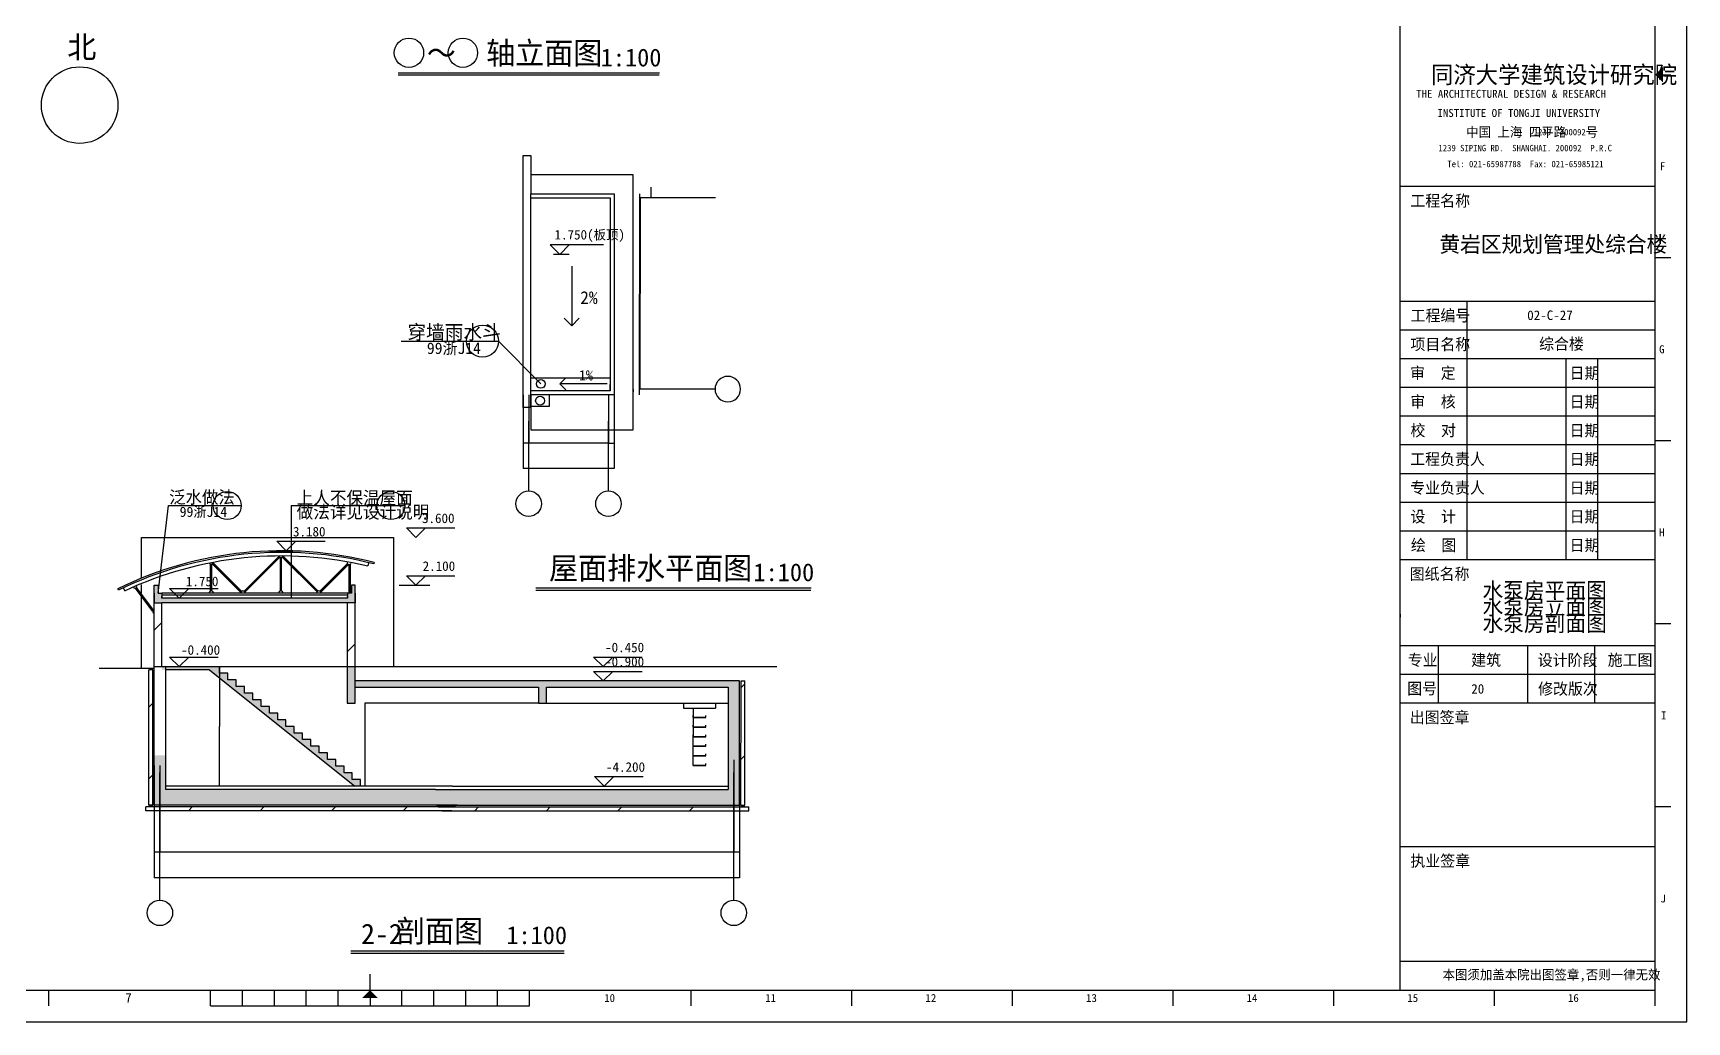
# Model space of a CAD drawing. Header units: metres. Extents: x 0 to 433927, y 0 to 133848.
# Drawn here: x 381525 to 433392, y 74448 to 105452 of the extents above; entities that cross this region are included whole.
import ezdxf

# ---------------------------------------------------------------- set-up
doc = ezdxf.new("R2010")
doc.units = ezdxf.units.M
for name, color, linetype in [('AXIS', 3, 'Continuous'), ('PUB_DIM', 3, 'Continuous'), ('PUB_TEXT', 7, 'Continuous'), ('TK', 9, 'Continuous'), ('WALL', 40, 'Continuous'), ('剪力墙', 252, 'Continuous'), ('说明', 60, 'Continuous')]:
    doc.layers.add(name, color=color, linetype=linetype)
doc.dimstyles.get("Standard").update_dxf_attribs({"dimtxt": 2.5, "dimasz": 2.5, "dimexe": 1.25, "dimexo": 0.625, "dimtad": 1, "dimcen": 2.5, "dimazin": 3, "dimtfac": 1, "dimtmove": 0, "dimatfit": 3})

# ---------------------------------------------------------------- blocks, each defined once
blk = doc.blocks.new('_AXISO')
blk.add_circle((0, 0), 0.5)
blk = doc.blocks.new('_INDEX')
blk.add_line((-0.5, 0), (0.5, 0))
blk.add_circle((0, 0), 0.5)
blk = doc.blocks.new('_NORTH')
blk.add_circle((0, 0), 1200)
blk = doc.blocks.new('*D54')
for p, q in [((385501.21, 82267.07), (385501.21, 79767.07)), ((403501.21, 82267.07), (403501.21, 79767.07)), ((394498.71, 79767.07), (385500.96, 79767.07)), ((403501.46, 79767.07), (394503.71, 79767.07))]:
    blk.add_line(p, q)
at = {"layer": 'Defpoints'}
for p in [(385501.21, 82267.07), (403501.21, 82267.07), (403501.21, 79767.07)]:
    blk.add_point(p, dxfattribs=at)
at = {"layer": 'AXIS', "insert": (394501.21, 79767.07), "char_height": 1, "attachment_point": 5}
blk.add_mtext('18000', dxfattribs=at)
blk = doc.blocks.new('*D55')
for p, q in [((385326.21, 81667.07), (385326.21, 78967.07)), ((403676.21, 81667.07), (403676.21, 78967.07)), ((394498.71, 78967.07), (385325.96, 78967.07)), ((403676.46, 78967.07), (394503.71, 78967.07))]:
    blk.add_line(p, q)
at = {"layer": 'Defpoints'}
for p in [(385326.21, 81667.07), (403676.21, 81667.07), (403676.21, 78967.07)]:
    blk.add_point(p, dxfattribs=at)
at = {"layer": 'AXIS', "insert": (394501.21, 78967.07), "char_height": 1, "attachment_point": 5}
blk.add_mtext('18350', dxfattribs=at)
blk = doc.blocks.new('*D56')
for p, q in [((403501.21, 82667.07), (403501.21, 79767.07)), ((403676.21, 82667.07), (403676.21, 79767.07)), ((403587.21, 79767.07), (403500.96, 79767.07)), ((403676.46, 79767.07), (403590.21, 79767.07))]:
    blk.add_line(p, q)
at = {"layer": 'Defpoints'}
for p in [(403501.21, 82667.07), (403676.21, 82667.07), (403676.21, 79767.07)]:
    blk.add_point(p, dxfattribs=at)
at = {"layer": 'PUB_DIM', "insert": (403588.71, 79767.07), "char_height": 1, "attachment_point": 5}
blk.add_mtext('175', dxfattribs=at)
blk = doc.blocks.new('*D57')
for p, q in [((385326.21, 82492.07), (385326.21, 79767.07)), ((385501.21, 82492.07), (385501.21, 79767.07)), ((385412.21, 79767.07), (385325.96, 79767.07)), ((385501.46, 79767.07), (385415.21, 79767.07))]:
    blk.add_line(p, q)
at = {"layer": 'Defpoints'}
for p in [(385326.21, 82492.07), (385501.21, 82492.07), (385501.21, 79767.07)]:
    blk.add_point(p, dxfattribs=at)
at = {"layer": 'PUB_DIM', "insert": (385413.71, 79767.07), "char_height": 1, "attachment_point": 5}
blk.add_mtext('175', dxfattribs=at)
blk = doc.blocks.new('*D58')
for p, q in [((402226.21, 84289.54), (402226.21, 83389.54)), ((402225.96, 83389.54), (402225.71, 83389.54)), ((402226.21, 82489.54), (402226.21, 83389.54)), ((402226.21, 83389.54), (402226.21, 83389.54)), ((402226.46, 83389.54), (402226.71, 83389.54))]:
    blk.add_line(p, q)
at = {"layer": 'Defpoints'}
for p in [(402226.21, 84289.54), (402226.21, 83389.54), (402226.21, 82489.54)]:
    blk.add_point(p, dxfattribs=at)
at = {"layer": 'PUB_DIM', "insert": (402226.21, 83390.665), "char_height": 1, "attachment_point": 5}
blk.add_mtext('0', dxfattribs=at)
blk = doc.blocks.new('*D59')
for p, q in [((387376.21, 85589.54), (387376.21, 83714.54)), ((387375.96, 83714.54), (387375.71, 83714.54)), ((387376.21, 81839.54), (387376.21, 83714.54)), ((387376.21, 83714.54), (387376.21, 83714.54)), ((387376.46, 83714.54), (387376.71, 83714.54))]:
    blk.add_line(p, q)
at = {"layer": 'Defpoints'}
for p in [(387376.21, 85589.54), (387376.21, 83714.54), (387376.21, 81839.54)]:
    blk.add_point(p, dxfattribs=at)
at = {"layer": 'PUB_DIM', "insert": (387376.21, 83715.665), "char_height": 1, "attachment_point": 5}
blk.add_mtext('18x211=3800', dxfattribs=at)
blk = doc.blocks.new('*D63')
for p, q in [((397068.88, 93289.11), (397068.88, 92595.29)), ((399568.88, 93289.11), (399568.88, 92595.29)), ((398316.88, 92595.29), (397068.63, 92595.29)), ((399569.13, 92595.29), (398320.88, 92595.29))]:
    blk.add_line(p, q)
at = {"layer": 'Defpoints'}
for p in [(397068.88, 93289.11), (399568.88, 93289.11), (399568.88, 92595.29)]:
    blk.add_point(p, dxfattribs=at)
at = {"layer": 'AXIS', "insert": (398318.88, 92595.29), "char_height": 1, "attachment_point": 5}
blk.add_mtext('2500', dxfattribs=at)
blk = doc.blocks.new('*D64')
for p, q in [((396894.88, 93289.11), (396894.88, 91795.29)), ((399744.88, 93289.11), (399744.88, 91795.29)), ((398317.88, 91795.29), (396894.63, 91795.29)), ((399745.13, 91795.29), (398321.88, 91795.29))]:
    blk.add_line(p, q)
at = {"layer": 'Defpoints'}
for p in [(396894.88, 93289.11), (399744.88, 93289.11), (399744.88, 91795.29)]:
    blk.add_point(p, dxfattribs=at)
at = {"layer": 'AXIS', "insert": (398319.88, 91795.29), "char_height": 1, "attachment_point": 5}
blk.add_mtext('2850', dxfattribs=at)
blk = doc.blocks.new('*D68')
for p, q in [((399568.88, 94114.11), (399568.88, 92595.29)), ((399743.88, 94114.11), (399743.88, 92595.29)), ((399569.13, 92595.29), (399654.88, 92595.29)), ((399657.88, 92595.29), (399743.63, 92595.29))]:
    blk.add_line(p, q)
at = {"layer": 'Defpoints'}
for p in [(399568.88, 94114.11), (399743.88, 94114.11), (399568.88, 92595.29)]:
    blk.add_point(p, dxfattribs=at)
at = {"layer": 'PUB_DIM', "insert": (399656.38, 92595.29), "char_height": 1, "attachment_point": 5}
blk.add_mtext('175', dxfattribs=at)
blk = doc.blocks.new('*D69')
for p, q in [((396893.88, 94114.11), (396893.88, 92595.29)), ((397068.88, 94114.11), (397068.88, 92595.29)), ((396979.88, 92595.29), (396893.63, 92595.29)), ((397069.13, 92595.29), (396982.88, 92595.29))]:
    blk.add_line(p, q)
at = {"layer": 'Defpoints'}
for p in [(396893.88, 94114.11), (397068.88, 94114.11), (397068.88, 92595.29)]:
    blk.add_point(p, dxfattribs=at)
at = {"layer": 'PUB_DIM', "insert": (396981.38, 92595.29), "char_height": 1, "attachment_point": 5}
blk.add_mtext('175', dxfattribs=at)
blk = doc.blocks.new('*D111')
for p, q in [((399623.63, 94434.11), (399623.38, 94434.11)), ((399623.88, 94634.11), (399623.88, 94434.11)), ((399623.88, 94234.11), (399623.88, 94434.11)), ((399623.88, 94434.11), (399623.88, 94434.11)), ((399624.13, 94434.11), (399624.38, 94434.11))]:
    blk.add_line(p, q)
at = {"layer": 'Defpoints'}
for p in [(399623.88, 94634.11), (399623.88, 94434.11), (399623.88, 94234.11)]:
    blk.add_point(p, dxfattribs=at)
at = {"layer": 'PUB_DIM', "insert": (399623.88, 94435.235), "char_height": 1, "attachment_point": 5}
blk.add_mtext('0', dxfattribs=at)
blk = doc.blocks.new('*D112')
for p, q in [((400568.88, 100289.11), (400568.88, 97289.11)), ((400568.63, 97289.11), (400568.38, 97289.11)), ((400568.88, 94289.11), (400568.88, 97289.11)), ((400568.88, 97289.11), (400568.88, 97289.11)), ((400569.13, 97289.11), (400569.38, 97289.11))]:
    blk.add_line(p, q)
at = {"layer": 'Defpoints'}
for p in [(400568.88, 100289.11), (400568.88, 97289.11), (400568.88, 94289.11)]:
    blk.add_point(p, dxfattribs=at)
at = {"layer": 'AXIS', "insert": (400568.88, 97290.235), "char_height": 1, "attachment_point": 5}
blk.add_mtext('0', dxfattribs=at)
blk = doc.blocks.new('*D113')
for p, q in [((400543.77, 100409.11), (400543.77, 97261.61)), ((400543.52, 97261.61), (400543.27, 97261.61)), ((400543.77, 94114.11), (400543.77, 97261.61)), ((400543.77, 97261.61), (400543.77, 97261.61)), ((400544.02, 97261.61), (400544.27, 97261.61))]:
    blk.add_line(p, q)
at = {"layer": 'Defpoints'}
for p in [(400543.77, 100409.11), (400543.77, 97261.61), (400543.77, 94114.11)]:
    blk.add_point(p, dxfattribs=at)
at = {"layer": 'AXIS', "insert": (400543.77, 97262.735), "char_height": 1, "attachment_point": 5}
blk.add_mtext('0', dxfattribs=at)
blk = doc.blocks.new('*D114')
for p, q in [((400343.63, 94201.61), (400343.38, 94201.61)), ((400343.88, 94289.11), (400343.88, 94201.61)), ((400343.88, 94114.11), (400343.88, 94201.61)), ((400343.88, 94201.61), (400343.88, 94201.61)), ((400344.13, 94201.61), (400344.38, 94201.61))]:
    blk.add_line(p, q)
at = {"layer": 'Defpoints'}
for p in [(400343.88, 94289.11), (400343.88, 94201.61), (400343.88, 94114.11)]:
    blk.add_point(p, dxfattribs=at)
at = {"layer": 'PUB_DIM', "insert": (400343.88, 94202.735), "char_height": 1, "attachment_point": 5}
blk.add_mtext('0', dxfattribs=at)
blk = doc.blocks.new('*D115')
for p, q in [((400910.4, 100625.62), (400910.15, 100625.62)), ((400910.65, 100286.11), (400910.65, 100625.62)), ((400910.65, 100406.11), (400910.65, 100625.62)), ((400910.65, 100625.62), (400910.65, 100625.62)), ((400910.9, 100625.62), (400911.15, 100625.62))]:
    blk.add_line(p, q)
at = {"layer": 'Defpoints'}
for p in [(400910.65, 100625.62), (400910.65, 100406.11), (400910.65, 100286.11)]:
    blk.add_point(p, dxfattribs=at)
at = {"layer": 'PUB_DIM', "insert": (400910.65, 100626.745), "char_height": 1, "attachment_point": 5}
blk.add_mtext('0', dxfattribs=at)

msp = doc.modelspace()

# ---------------------------------------------------------------- hatches: boundary and pattern name
at = {"layer": '剪力墙'}
h = msp.add_hatch(dxfattribs=at)
h.set_pattern_fill('SOLID')
h.paths.add_polyline_path([(391626.21, 85589.54), (391376.21, 85589.54), (391376.21, 84439.54), (391626.21, 84439.54)])
h.paths.add_polyline_path([(403677.44, 85139.54), (391626.21, 85139.54), (391626.21, 84939.54), (397376.21, 84939.54), (397376.21, 84439.54), (397626.21, 84439.54), (397626.21, 84939.54), (403326.21, 84939.54), (403326.21, 81739.54), (403326.21, 81239.54), (403676.21, 81239.54)])
h.paths.add_polyline_path([(387636.21, 85380.64), (387376.21, 85380.64), (387376.21, 85589.54), (385566.21, 85589.54), (385566.21, 85489.64), (387059.72, 85489.64), (391615.77, 81839.54), (391796.21, 81839.54), (391796.21, 82047.84), (391536.21, 82047.84), (391536.21, 82256.14), (391276.21, 82256.14), (391276.21, 82464.44), (391016.21, 82464.44), (391016.21, 82672.74), (390756.21, 82672.74), (390756.21, 82881.04), (390496.21, 82881.04), (390496.21, 83089.34), (390236.21, 83089.34), (390236.21, 83297.64), (389976.21, 83297.64), (389976.21, 83505.94), (389716.21, 83505.94), (389716.21, 83714.24), (389456.21, 83714.24), (389456.21, 83922.54), (389196.21, 83922.54), (389196.21, 84130.84), (388936.21, 84130.84), (388936.21, 84339.14), (388676.21, 84339.14), (388676.21, 84547.44), (388416.21, 84547.44), (388416.21, 84755.74), (388156.21, 84755.74), (388156.21, 84964.04), (387896.21, 84964.04), (387896.21, 85172.34), (387636.21, 85172.34)])
h.paths.add_polyline_path([(391626.21, 88139.54), (391506.21, 88139.54), (391506.21, 87889.54), (391386.21, 87889.54), (391386.21, 87739.54), (385566.21, 87739.54), (385566.21, 87789.54), (385566.21, 87889.54), (385446.21, 87889.54), (385446.21, 88139.54), (385326.21, 88139.54), (385326.21, 87589.54), (385566.21, 87589.54), (391386.21, 87589.54), (391626.21, 87589.54)])
h = msp.add_hatch(dxfattribs=at)
h.set_pattern_fill('ANSI31', scale=500)
h.paths.add_polyline_path([(391386.21, 85589.54), (391626.21, 85589.54), (391626.21, 87589.54), (391386.21, 87589.54)])
h.paths.add_polyline_path([(385326.21, 85589.54), (385326.21, 85489.64), (385326.21, 85489.53), (385566.21, 85489.61), (385566.21, 87589.54), (385326.21, 87589.54)])
h = msp.add_hatch(dxfattribs=at)
h.set_pattern_fill('ANSI31', scale=500)
h.paths.add_polyline_path([(385276.21, 85489.63), (385156.21, 85489.59), (385157.44, 81239.54), (385277.44, 81239.54)])
h.paths.add_polyline_path([(385057.45, 81189.51), (385057.49, 81069.54), (394656.21, 81069.54), (403969.92, 81069.54), (403969.96, 81189.51), (394226.21, 81189.54), (394226.21, 81189.54)])
h.paths.add_polyline_path([(403847.44, 85139.49), (403727.44, 85139.53), (403726.21, 81239.54), (403846.21, 81239.54)])
h = msp.add_hatch(dxfattribs=at)
h.set_pattern_fill('SOLID')
h.paths.add_polyline_path([(389929.38, 81739.54), (385676.21, 81739.54), (385676.21, 82803.75), (385326.99, 82803.75), (385327.44, 81239.54), (389929.38, 81239.54)])
h.paths.add_polyline_path([(398403.61, 81739.54), (394852.7, 81739.54), (394149.71, 81739.54), (389929.38, 81739.54), (389929.38, 81239.54), (394826.21, 81239.54), (398403.61, 81239.54)])
h.paths.add_polyline_path([(403326.21, 81739.54), (398403.61, 81739.54), (398403.61, 81239.54), (403326.21, 81239.54)])

# ---------------------------------------------------------------- linework, layer by layer
msp.add_line((384926.21, 85539.54), (384926.21, 88166.14))
msp.add_lwpolyline([(384926.21, 88361.35), (384926.21, 89639.54), (392825.98, 89639.54), (392825.98, 85589.54)])
at = {"layer": 'AXIS'}
for p, q in [((402930.47, 100289.11), (400568.88, 100289.11)), ((402930.47, 94289.11), (400568.88, 94289.11)), ((397068.88, 91095.29), (397068.88, 93289.11)), ((399568.88, 91095.29), (399568.88, 93289.11)), ((385501.21, 78267.07), (385501.21, 82267.07)), ((403501.21, 78267.07), (403501.21, 82267.07))]:
    msp.add_line(p, q, dxfattribs=at)
for points in [[(392978.42, 104146.55), (401163.81, 104146.55)], [(397295.54, 87986.21), (405916.98, 87986.21)], [(391491.86, 76605.94), (398176.3, 76605.94)]]:
    msp.add_lwpolyline(points, dxfattribs=at)
at = {"layer": 'PUB_DIM'}
for p, q in [((392975.45, 104205.95), (401169.69, 104205.95)), ((399418.75, 98809.15), (397741.61, 98809.15)), ((398041.61, 98509.15), (397741.61, 98809.15)), ((398341.61, 98809.15), (398041.61, 98509.15)), ((398341.61, 98509.15), (397843.92, 98509.15)), ((398418.51, 98141.45), (398418.51, 96274.38)), ((393072.13, 95793.58), (396119.11, 95793.58)), ((397450.86, 94452.42), (396119.11, 95793.58)), ((399533.73, 94452.42), (398040.07, 94452.42)), ((385446.21, 87889.54), (385769.41, 90637.46)), ((385769.41, 90637.46), (388054.23, 90637.46)), ((393532.51, 89639.54), (393232.51, 89939.54)), ((393232.51, 89939.54), (393832.51, 89939.54)), ((393832.51, 89939.54), (393532.51, 89639.54)), ((393532.51, 89939.54), (394752.51, 89939.54)), ((389465.47, 89219.39), (389165.47, 89519.39)), ((389165.47, 89519.39), (389765.47, 89519.39)), ((389765.47, 89519.39), (389465.47, 89219.39)), ((389465.47, 89519.39), (390685.47, 89519.39)), ((392048.38, 88847.36), (392025.04, 88750.13)), ((392226.21, 88854.81), (392213.83, 88806.37)), ((393532.51, 88139.54), (393232.51, 88439.54)), ((393232.51, 88439.54), (393832.51, 88439.54)), ((393832.51, 88439.54), (393532.51, 88139.54)), ((393532.51, 88439.54), (394752.51, 88439.54)), ((384208.6, 87986.36), (384186.66, 88031.29)), ((384208.6, 87986.36), (384186.66, 88031.29)), ((384403.38, 87968.86), (384360.8, 88059.34)), ((384403.38, 87968.86), (384360.8, 88059.34)), ((386107.27, 87739.54), (385807.27, 88039.54)), ((385807.27, 88039.54), (386407.27, 88039.54)), ((386407.27, 88039.54), (386107.27, 87739.54)), ((386107.27, 88039.54), (387327.27, 88039.54)), ((397291.82, 88060.47), (405924.33, 88060.47)), ((424395.28, 87235.35), (424395.28, 87135.35)), ((386107.27, 85589.54), (385807.27, 85889.54)), ((385807.27, 85889.54), (386407.27, 85889.54)), ((386407.27, 85889.54), (386107.27, 85589.54)), ((386107.27, 85889.54), (387327.27, 85889.54)), ((399404.54, 85589.54), (399104.54, 85889.54)), ((399104.54, 85889.54), (399704.54, 85889.54)), ((399704.54, 85889.54), (399404.54, 85589.54)), ((399404.54, 85889.54), (400624.54, 85889.54)), ((399404.54, 85139.54), (399104.54, 85439.54)), ((399104.54, 85439.54), (399704.54, 85439.54)), ((399704.54, 85439.54), (399404.54, 85139.54)), ((399404.54, 85439.54), (400624.54, 85439.54)), ((397376.21, 84439.54), (391926.21, 84439.54)), ((391926.21, 84439.54), (391926.21, 81839.54)), ((397626.21, 84439.54), (403326.21, 84439.54)), ((401926.21, 84439.54), (401926.21, 84289.54)), ((402926.21, 84439.54), (402926.21, 84289.54)), ((399433.44, 81839.54), (399133.44, 82139.54)), ((399133.44, 82139.54), (399733.44, 82139.54)), ((399733.44, 82139.54), (399433.44, 81839.54)), ((399433.44, 82139.54), (400653.44, 82139.54)), ((391488.14, 76680.19), (398183.65, 76680.19))]:
    msp.add_line(p, q, dxfattribs=at)
for points in [[(398182.81, 96510.08), (398418.51, 96274.38), (398654.21, 96510.08)], [(398228.63, 94263.86), (398040.07, 94452.42), (398228.63, 94640.99)], [(397713.92, 94114.11), (397713.92, 93746.08), (397133.88, 93746.08), (397133.88, 94114.11)], [(401926.21, 84289.54), (402926.21, 84289.54)], [(402226.21, 83989.54), (402626.21, 83989.54), (402626.21, 84051.95)], [(402626.21, 83989.54), (402226.21, 83989.54), (402226.21, 84051.95)], [(402226.21, 83689.54), (402626.21, 83689.54), (402626.21, 83751.95)], [(402626.21, 83689.54), (402226.21, 83689.54), (402226.21, 83751.95)], [(402226.21, 83389.54), (402626.21, 83389.54), (402626.21, 83451.95)], [(402626.21, 83389.54), (402226.21, 83389.54), (402226.21, 83451.95)], [(402226.21, 83089.54), (402626.21, 83089.54), (402626.21, 83151.95)], [(402626.21, 83089.54), (402226.21, 83089.54), (402226.21, 83151.95)], [(402226.21, 82789.54), (402626.21, 82789.54), (402626.21, 82851.95)], [(402626.21, 82789.54), (402226.21, 82789.54), (402226.21, 82851.95)], [(402226.21, 82489.54), (402626.21, 82489.54), (402626.21, 82551.95)], [(402626.21, 82489.54), (402226.21, 82489.54), (402226.21, 82551.95)]]:
    msp.add_lwpolyline(points, dxfattribs=at)
msp.add_lwpolyline([(384403.38, 87968.86, -0.17), (392025.04, 88750.13, -0.17)], format="xyb", dxfattribs=at)
for centre in [(397450.86, 94452.42), (397450.86, 94452.42), (397424.55, 93926.21)]:
    msp.add_circle(centre, 137.76, dxfattribs=at)
for radius in [11711.22, 11661.22]:
    msp.add_arc((389326.52, 77508.25), radius, 75.66, 116.03, dxfattribs=at)
at = {"layer": 'PUB_TEXT'}
for p, q in [((389616.62, 90637.46), (389616.62, 87739.54)), ((387376.21, 85589.54), (391386.21, 85589.54))]:
    msp.add_line(p, q, dxfattribs=at)
msp.add_lwpolyline([(389616.62, 90637.46), (393085.94, 90637.46)], dxfattribs=at)
at = {"layer": 'TK'}
for p, q in [((433391.81, 74447.74), (433391.81, 133847.74)), ((432891.81, 98407.74), (432391.81, 98407.74)), ((424391.81, 97047.74), (432391.81, 97047.74)), ((426491.81, 97047.74), (426491.81, 88947.74)), ((424391.81, 96147.74), (432391.81, 96147.74)), ((429591.81, 95247.74), (429591.81, 88947.74)), ((430591.81, 95247.74), (430591.81, 88947.74)), ((424391.81, 94347.74), (432391.81, 94347.74)), ((424391.81, 93447.74), (432391.81, 93447.74)), ((424391.81, 92547.74), (432391.81, 92547.74)), ((432891.81, 92667.74), (432391.81, 92667.74)), ((424391.81, 91647.74), (432391.81, 91647.74)), ((424391.81, 90747.74), (432391.81, 90747.74)), ((424391.81, 89847.74), (432391.81, 89847.74)), ((432891.81, 86927.74), (432391.81, 86927.74)), ((424391.81, 86247.74), (432391.81, 86247.74)), ((425591.81, 86247.74), (425591.81, 84447.74)), ((428391.81, 86247.74), (428391.81, 84447.74)), ((430491.81, 86247.74), (430491.81, 84447.74)), ((424391.81, 85347.74), (432391.81, 85347.74)), ((432891.81, 81187.74), (432391.81, 81187.74)), ((424391.81, 79947.74), (432391.81, 79947.74)), ((424391.81, 76347.74), (432391.81, 76347.74)), ((392091.81, 75447.74), (392091.81, 75947.74)), ((382016.81, 74947.74), (382016.81, 75447.74)), ((387091.81, 74947.74), (387091.81, 75447.74)), ((388091.81, 74947.74), (388091.81, 75447.74)), ((389091.81, 74947.74), (389091.81, 75447.74)), ((390091.81, 74947.74), (390091.81, 75447.74)), ((391091.81, 74947.74), (391091.81, 75447.74)), ((393091.81, 74947.74), (393091.81, 75447.74)), ((394091.81, 74947.74), (394091.81, 75447.74)), ((395091.81, 74947.74), (395091.81, 75447.74)), ((396091.81, 74947.74), (396091.81, 75447.74)), ((397091.81, 74947.74), (397091.81, 75447.74)), ((402166.81, 74947.74), (402166.81, 75447.74)), ((407204.31, 74947.74), (407204.31, 75447.74)), ((412241.81, 74947.74), (412241.81, 75447.74)), ((417279.31, 74947.74), (417279.31, 75447.74)), ((422316.81, 74947.74), (422316.81, 75447.74)), ((427354.31, 74947.74), (427354.31, 75447.74)), ((432391.81, 74947.74), (432391.81, 75447.74)), ((387091.81, 74947.74), (397091.81, 74947.74)), ((349291.81, 74447.74), (433391.81, 74447.74))]:
    msp.add_line(p, q, dxfattribs=at)
msp.add_lwpolyline([(432391.81, 132847.74), (351791.81, 132847.74), (351791.81, 75447.74), (432391.81, 75447.74)], close=True, dxfattribs=at)
for points in [[(424391.81, 132847.74), (424391.81, 75447.74)], [(432641.81, 104147.74), (432891.81, 104147.74)], [(424391.81, 100647.74), (432391.81, 100647.74)], [(424391.81, 95247.74), (432391.81, 95247.74)], [(424391.81, 88947.74), (432391.81, 88947.74)], [(424391.81, 84447.74), (432391.81, 84447.74)], [(392091.81, 75197.74), (392091.81, 74947.74)]]:
    msp.add_lwpolyline(points, dxfattribs=at)
for points in [[(432641.81, 103897.74), (432641.81, 104397.74), (432391.81, 104147.74)], [(391841.81, 75197.74), (392341.81, 75197.74), (392091.81, 75447.74)]]:
    msp.add_solid(points, dxfattribs=at)
at = {"layer": 'WALL'}
for p, q in [((385326.21, 85589.54), (385326.21, 88139.54)), ((385446.21, 87889.54), (385566.21, 87889.54)), ((385566.21, 87889.54), (385566.21, 87739.54)), ((391506.21, 87889.54), (391386.21, 87889.54)), ((391386.21, 87889.54), (391386.21, 87739.54)), ((391626.21, 85589.54), (391626.21, 88139.54)), ((391626.21, 85589.54), (391626.21, 87889.54)), ((385326.21, 85489.64), (385326.21, 87589.54)), ((385566.21, 85589.54), (385566.21, 87589.54)), ((391386.21, 85589.54), (391386.21, 87589.54)), ((391626.21, 85589.54), (391626.21, 85589.54)), ((385276.21, 85489.63), (385156.21, 85489.59)), ((385157.44, 81239.54), (385156.21, 85489.59)), ((385277.44, 81239.54), (385276.21, 85489.63)), ((387059.72, 85489.64), (385676.21, 85489.64)), ((387059.72, 85489.64), (391615.77, 81839.54)), ((403676.21, 81239.54), (403677.44, 85139.54)), ((403726.21, 81239.54), (403727.44, 85139.53)), ((403727.44, 85139.53), (403847.44, 85139.49)), ((403846.21, 81239.54), (403847.44, 85139.49)), ((394776.21, 81189.54), (385057.45, 81189.51)), ((385057.49, 81069.54), (385057.45, 81189.51)), ((394656.21, 81069.54), (385057.49, 81069.54)), ((385277.44, 81239.54), (385157.44, 81239.54)), ((385277.44, 81215.14), (385157.44, 81215.14)), ((394826.21, 81239.54), (385327.44, 81239.54)), ((394176.21, 81239.54), (403676.21, 81239.54)), ((394226.21, 81189.54), (403969.96, 81189.51)), ((394346.21, 81069.54), (403969.92, 81069.54)), ((403726.21, 81239.54), (403846.21, 81239.54)), ((403726.21, 81215.14), (403846.21, 81215.14)), ((403969.92, 81069.54), (403969.96, 81189.51))]:
    msp.add_line(p, q, dxfattribs=at)
for points in [[(385326.21, 87889.54), (385326.21, 88139.54), (385446.21, 88139.54), (385446.21, 87889.54)], [(385326.21, 87889.54), (385326.21, 87589.54), (385566.21, 87589.54)], [(385326.21, 87889.54), (385326.21, 87589.54), (385566.21, 87589.54)], [(385566.21, 87739.54), (385566.21, 87789.54)], [(385566.21, 87739.54), (385566.21, 87789.54)], [(391386.21, 87739.54), (385566.21, 87739.54)], [(391626.21, 87889.54), (391626.21, 87589.54), (391386.21, 87589.54)], [(391386.21, 87739.54), (391386.21, 87789.54)], [(391626.21, 87889.54), (391626.21, 88139.54), (391506.21, 88139.54), (391506.21, 87889.54)], [(391386.21, 87589.54), (385566.21, 87589.54)], [(385327.44, 81239.54), (385326.21, 85589.53), (385676.21, 85589.54), (385676.21, 81939.54)], [(385566.21, 85589.54), (387376.21, 85589.54)], [(391796.21, 81839.54), (391796.21, 82047.84), (391536.21, 82047.84), (391536.21, 82256.14), (391276.21, 82256.14), (391276.21, 82464.44), (391016.21, 82464.44), (391016.21, 82672.74), (390756.21, 82672.74), (390756.21, 82881.04), (390496.21, 82881.04), (390496.21, 83089.34), (390236.21, 83089.34), (390236.21, 83297.64), (389976.21, 83297.64), (389976.21, 83505.94), (389716.21, 83505.94), (389716.21, 83714.24), (389456.21, 83714.24), (389456.21, 83922.54), (389196.21, 83922.54), (389196.21, 84130.84), (388936.21, 84130.84), (388936.21, 84339.14), (388676.21, 84339.14), (388676.21, 84547.44), (388416.21, 84547.44), (388416.21, 84755.74), (388156.21, 84755.74), (388156.21, 84964.04), (387896.21, 84964.04), (387896.21, 85172.34), (387636.21, 85172.34), (387636.21, 85380.64), (387376.21, 85380.64), (387376.21, 85589.54)], [(391376.21, 85589.54), (391376.21, 84439.54), (391626.21, 84439.54), (391626.21, 85589.54)], [(391376.21, 85589.54), (404848.49, 85589.54)], [(383592.99, 85539.54), (385326.21, 85539.54)], [(403677.44, 85139.54), (391626.21, 85139.54)], [(385676.21, 84939.54), (385676.21, 81739.54)], [(391626.21, 84939.54), (397376.21, 84939.54)], [(397376.21, 84939.54), (397376.21, 84439.54), (397626.21, 84439.54), (397626.21, 84939.54)], [(397626.21, 84939.54), (403326.21, 84939.54), (403326.21, 81739.54)], [(403326.21, 84289.54), (403326.21, 81739.54)], [(394676.21, 81839.54), (385676.21, 81839.54)], [(394149.71, 81739.54), (385676.21, 81739.54)], [(394149.71, 81739.54), (394852.7, 81739.54), (403326.21, 81739.54)], [(394676.21, 81839.54), (403326.21, 81839.54)]]:
    msp.add_lwpolyline(points, dxfattribs=at)
at = {"layer": '说明'}
for p, q in [((397133.88, 100409.11), (399743.88, 100409.11)), ((397133.88, 100289.11), (399623.88, 100289.11)), ((399623.88, 100289.11), (399623.88, 94234.11)), ((399743.88, 100409.11), (399743.88, 94114.11)), ((399623.88, 94634.11), (397133.88, 94634.11)), ((399623.88, 94234.11), (397133.88, 94234.11)), ((399743.88, 94114.11), (397133.88, 94114.11)), ((388948.26, 89219.39), (389912.42, 89219.39)), ((387089.35, 87953.85), (387089.35, 88799.7)), ((387109.35, 87959.12), (387109.35, 88797.81)), ((387129.35, 87958.44), (387129.35, 88802.73)), ((387145.91, 88813.44), (388042.3, 87917.05)), ((387158.39, 88829.25), (388053.07, 87934.56)), ((387165.37, 88850.55), (388068.02, 87947.9)), ((389241.26, 89046.67), (388143.6, 87949.01)), ((389252.4, 89029.53), (388158.96, 87936.09)), ((389268.33, 89017.17), (388170.17, 87919.01)), ((389279.51, 87957.27), (389279.51, 89007.93)), ((389299.51, 87959.5), (389299.51, 89012.3)), ((389319.51, 87955.89), (389319.51, 89022.36)), ((389336.8, 89024.57), (390430.91, 87930.46)), ((389349.68, 89039.97), (390444.8, 87944.85)), ((389357.22, 89060.71), (390462.92, 87955.01)), ((391389.84, 88819.96), (390521, 87951.12)), ((391401.6, 88803.43), (390537.2, 87939.04)), ((391418.13, 88791.68), (390549.28, 87922.83)), ((391436.21, 87889.54), (391436.21, 88785.6)), ((391456.21, 87889.54), (391456.21, 88785.6)), ((391476.21, 87889.54), (391476.21, 88800.58)), ((385283.87, 87312.87), (384735.42, 88048.54)), ((385292.42, 87334.87), (384757.47, 88052.42)), ((385307.97, 87347.47), (384767.48, 88072.45)), ((391386.21, 87889.54), (385566.21, 87889.54)), ((391386.21, 87827.49), (385566.21, 87827.49)), ((393008.54, 88139.54), (393972.71, 88139.54))]:
    msp.add_line(p, q, dxfattribs=at)
for points in [[(396893.88, 101609.11), (397133.88, 101609.11)], [(396893.88, 93714.11), (396893.88, 101609.11)], [(397133.88, 101609.11), (397133.88, 100409.11)], [(397133.88, 93714.11), (397133.88, 93014.11), (400343.88, 93014.11), (400343.88, 101009.11), (397133.88, 101009.11)], [(397133.88, 94114.11), (397133.88, 100409.11)], [(397133.88, 94114.11), (397133.88, 93714.11)], [(397133.88, 93714.11), (396893.88, 93714.11)]]:
    msp.add_lwpolyline(points, dxfattribs=at)
for centre, radius, start, end in [((387105.01, 88858.54), 60.89, 195.71, 6.75), ((389297.17, 89070.79), 60.89, 178.5, 355.15), ((391436.21, 88846.49), 60.89, 168.88, 348.58), ((384727.77, 88092.26), 49.69, 178.22, 48.75), ((387116.99, 87889.54), 70, 0, 180), ((388106.67, 87889.54), 70, 0, 180), ((389297.19, 87889.54), 70, 0, 180), ((390487.71, 87889.54), 70, 0, 180), ((385326.21, 87309.07), 42.51, 90, 270)]:
    msp.add_arc(centre, radius, start, end, dxfattribs=at)

# ---------------------------------------------------------------- block references
at = {"layer": 'AXIS'}
for p, xscale, yscale, zscale in [((393313.32, 104836.25), 921.6, 921.6, 921.6), ((395005.75, 104836.25), 921.6, 921.6, 921.6), ((403312.96, 94289.11), -800, 800, 800), ((397068.88, 90695.29), 800, 800, 800), ((399568.88, 90695.29), 800, 800, 800), ((385501.21, 77867.07), 800, 800, 800), ((403501.21, 77867.07), 800, 800, 800)]:
    msp.add_blockref('_AXISO', p, dxfattribs=dict(at, xscale=xscale, yscale=yscale, zscale=zscale))
at = {"layer": 'PUB_DIM', "rotation": 90}
msp.add_blockref('_NORTH', (382985.35, 103192.46), dxfattribs=at)
at = {"layer": 'PUB_DIM'}
for p, xscale, yscale, zscale in [((395619.11, 95793.58), 1000, 1000, 1000), ((387614.23, 90637.46), 880, 880, 880), ((392746.08, 90637.46), 880, 880, 880)]:
    msp.add_blockref('_INDEX', p, dxfattribs=dict(at, xscale=xscale, yscale=yscale, zscale=zscale))

# ---------------------------------------------------------------- texts
for s, height, p in [('2%', 400, (398684.55, 96957.74)), ('穿墙雨水斗', 450, (393264.94, 95851.06)), ('99浙J14', 360, (393875.93, 95390.84)), ('1%', 320, (398645.41, 94562.8)), ('泛水做法', 396, (385791.91, 90702.79)), ('99浙J14', 316.8, (386121.41, 90283.05)), ('3.600', 300, (393722.51, 90089.54)), ('3.180', 300, (389675.47, 89669.39)), ('2.100', 300, (393742.51, 88589.54)), ('1.750', 300, (386317.27, 88110.42)), ('-0.400', 300, (386167.27, 85960.42)), ('-0.450', 300, (399464.54, 86039.54)), ('-0.900', 300, (399464.54, 85589.54)), ('-4.200', 300, (399493.44, 82289.54))]:
    msp.add_text(s, height=height, dxfattribs=at).set_placement(p)
at = {"layer": 'PUB_TEXT'}
for s, height, p in [('北', 700, (382599.08, 104663.33)), ('～  轴立面图', 700, (393873.82, 104475.88)), ('1:100', 560, (399326.72, 104406.82)), ('1.750(板顶)', 300, (397878.75, 98980.58)), ('上人不保温屋面', 400, (389792.71, 90682.31)), ('做法详见设计说明', 400, (389792.71, 90236.13)), (' 屋面排水平面图', 700, (397232.23, 88326.41)), ('1:100', 560, (404117.53, 88267.04)), ('2-2', 640, (391810.4, 76886.76)), ('剖面图', 700, (392909.13, 76946.13)), ('1:100', 560, (396365.72, 76886.76))]:
    msp.add_text(s, height=height, dxfattribs=at).set_placement(p)
at = {"layer": 'TK'}
for s, height, p in [('同济大学建筑设计研究院', 540, (425362.75, 103877.74)), ('THE ARCHITECTURAL DESIGN & RESEARCH', 250, (424901.33, 103422.74)), ('INSTITUTE OF TONGJI UNIVERSITY', 250, (425568, 102822.74)), ('中国 上海 四平路   号    ', 300, (426465.25, 102200.08)), ('1239  200092 ', 200, (428588.09, 102247.74)), ('1239 SIPING RD.  SHANGHAI. 200092  P.R.C', 200, (425598.95, 101747.74)), ('Tel: 021-65987788  Fax: 021-65985121', 200, (425877.52, 101247.74)), ('F', 250, (432540.62, 101152.74)), ('工程名称', 360, (424719, 100014.92)), ('黄岩区规划管理处综合楼', 500, (425628.13, 98583.69)), ('工程编号', 360, (424724.62, 96414.92)), ('02-C-27', 300, (428383.37, 96455.68)), ('项目名称', 360, (424721.81, 95514.92)), ('综合楼', 360, (428755.95, 95527.25)), ('G', 250, (432520.38, 95412.74)), ('审  定', 360, (424710.56, 94614.92)), ('日期', 360, (429712.12, 94612.11)), ('审  核', 360, (424716.18, 93717.74)), ('日期', 360, (429712.12, 93712.11)), ('校  对', 360, (424721.81, 92814.92)), ('日期', 360, (429712.12, 92812.11)), ('工程负责人', 360, (424712.81, 91914.92)), ('日期', 360, (429712.12, 91912.11)), ('专业负责人', 360, (424712.81, 91014.92)), ('日期', 360, (429712.12, 91012.11)), ('设  计', 360, (424721.81, 90112.11)), ('日期', 360, (429712.12, 90112.11)), ('H', 250, (432520.38, 89672.74)), ('绘  图', 360, (424735.87, 89214.92)), ('日期', 360, (429712.12, 89212.11)), ('图纸名称', 360, (424699.31, 88314.92)), ('水泵房平面图', 500, (426979.94, 87725.82)), ('水泵房立面图 ', 500, (426979.94, 87217.01)), ('水泵房剖面图', 500, (426979.94, 86692.59)), ('专业', 360, (424634.62, 85614.92)), ('建筑', 360, (426626.18, 85614.92)), ('设计阶段', 360, (428713.37, 85612.11)), ('施工图', 360, (430907.43, 85617.74)), ('图号', 360, (424620.56, 84720.55)), ('修改版次', 360, (428724.62, 84712.11)), ('20', 300, (426627.86, 84739.38)), ('出图签章', 360, (424699.31, 83817.74)), ('I', 250, (432581.09, 83932.74)), ('执业签章', 360, (424719, 79317.74)), ('J', 250, (432560.86, 78192.74)), ('本图须加盖本院出图签章,否则一律无效', 300, (425728.08, 75778.65)), ('7', 300, (384414.13, 75047.74)), ('10', 250, (399435.56, 75072.74)), ('11', 250, (404483.18, 75072.74)), ('12', 250, (409510.56, 75072.74)), ('13', 250, (414548.06, 75072.74)), ('14', 250, (419580.5, 75072.74)), ('15', 250, (424623.06, 75072.74)), ('16', 250, (429660.56, 75072.74))]:
    msp.add_text(s, height=height, dxfattribs=at).set_placement(p)

# ---------------------------------------------------------------- dimensions: what is measured, and where the dimension line sits
at = {"layer": 'AXIS'}
for base, p1, p2, picture, middle in [((400543.77, 97261.61), (400543.77, 100409.11), (400543.77, 94114.11), '*D113', (400543.77, 97262.735)), ((400568.88, 97289.11), (400568.88, 100289.11), (400568.88, 94289.11), '*D112', (400568.88, 97290.235)), ((399744.88, 91795.29), (399744.88, 93289.11), (396894.88, 93289.11), '*D64', (398319.88, 91795.29)), ((399568.88, 92595.29), (399568.88, 93289.11), (397068.88, 93289.11), '*D63', (398318.88, 92595.29)), ((403501.21, 79767.07), (403501.21, 82267.07), (385501.21, 82267.07), '*D54', (394501.21, 79767.07)), ((403676.21, 78967.07), (403676.21, 81667.07), (385326.21, 81667.07), '*D55', (394501.21, 78967.07))]:
    dim = msp.add_linear_dim(base=base, p1=p1, p2=p2, dimstyle='Standard', dxfattribs=at)
    dim.commit()
    dim.dimension.update_dxf_attribs({"geometry": picture, "text_midpoint": middle})
at = {"layer": 'PUB_DIM'}
for base, p1, p2, picture, middle in [((400910.65, 100625.62), (400910.65, 100286.11), (400910.65, 100406.11), '*D115', (400910.65, 100626.745)), ((399623.88, 94434.11), (399623.88, 94634.11), (399623.88, 94234.11), '*D111', (399623.88, 94435.235)), ((397068.88, 92595.29), (397068.88, 94114.11), (396893.88, 94114.11), '*D69', (396981.38, 92595.29)), ((399568.88, 92595.29), (399568.88, 94114.11), (399743.88, 94114.11), '*D68', (399656.38, 92595.29)), ((400343.88, 94201.61), (400343.88, 94289.11), (400343.88, 94114.11), '*D114', (400343.88, 94202.735)), ((402226.21, 83389.54), (402226.21, 84289.54), (402226.21, 82489.54), '*D58', (402226.21, 83390.665)), ((385501.21, 79767.07), (385501.21, 82492.07), (385326.21, 82492.07), '*D57', (385413.71, 79767.07)), ((403676.21, 79767.07), (403676.21, 82667.07), (403501.21, 82667.07), '*D56', (403588.71, 79767.07))]:
    dim = msp.add_linear_dim(base=base, p1=p1, p2=p2, dimstyle='Standard', dxfattribs=at)
    dim.commit()
    dim.dimension.update_dxf_attribs({"geometry": picture, "text_midpoint": middle})
dim = msp.add_linear_dim(base=(387376.21, 83714.54), p1=(387376.21, 85589.54), p2=(387376.21, 81839.54), text='18x211=3800', dimstyle='Standard', dxfattribs=at)
dim.commit()
dim.dimension.update_dxf_attribs({"geometry": '*D59', "text_midpoint": (387376.21, 83715.665)})

doc.saveas('drawing.dxf')
